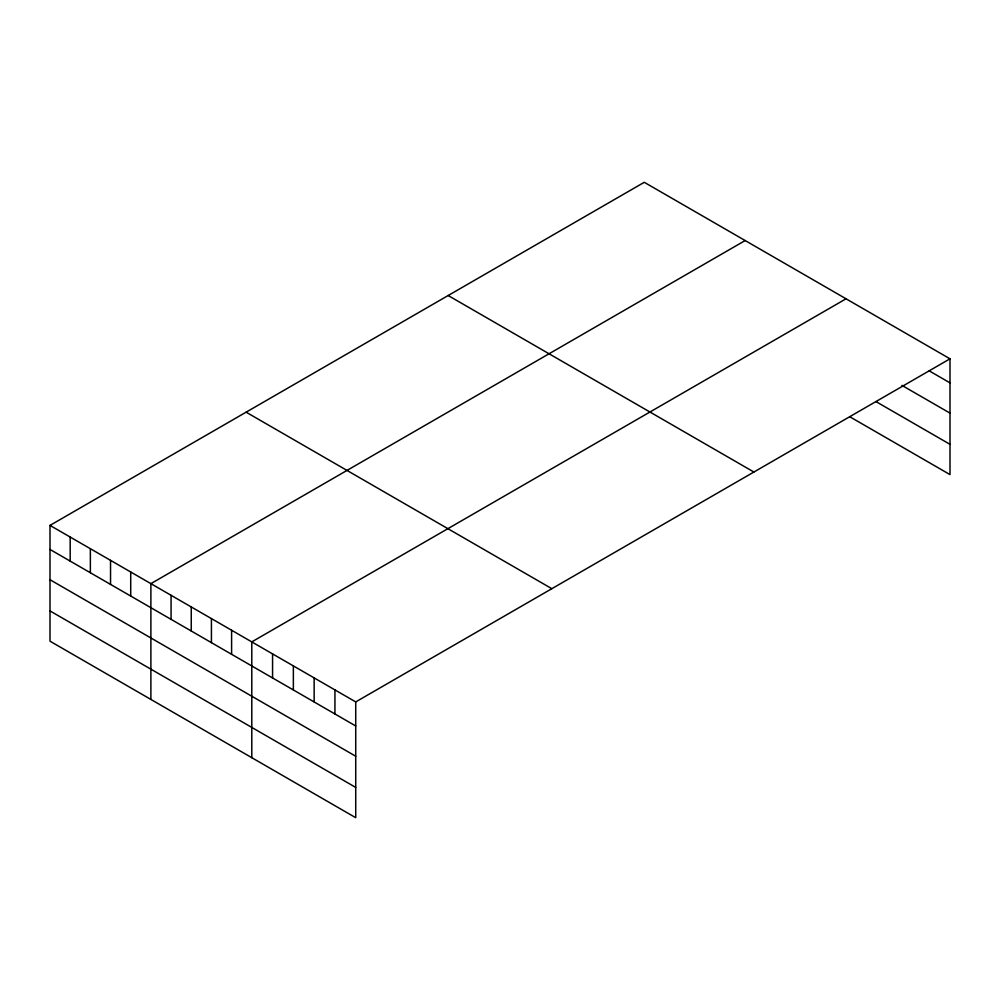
<?xml version="1.0" encoding="UTF-8"?>
<svg xmlns="http://www.w3.org/2000/svg" width="1000" height="1000" viewBox="0 0 1000 1000"><rect width="100%" height="100%" fill="white"/><g stroke="black" fill="none" stroke-linecap="round" stroke-linejoin="round"><path stroke-width="1.5" d="M50 525.4L355.725 701.912L355.725 817.7L50 641.188L50 525.4L644.275 182.3L950 358.812L950 474.6L849.95 416.838M745.163 240.55L150.887 583.65L150.887 699.438M846.05 298.8L251.788 641.888L251.788 757.688M355.725 701.912L950 358.812M929.212 370.863L950 382.863M901.925 385.375L950 413.137M875.938 401.575L950 444.325M448.162 295.525L753.888 472.025M246.112 412.175L551.838 588.688M50 549.45L355.725 725.962M50 579.725L355.725 756.237M50 610.913L355.725 787.425M334.938 689.9L334.938 713.962M314.15 677.9L314.15 701.95M293.363 665.9L293.363 689.95M272.575 653.9L272.575 677.95M231.6 630.237L231.6 654.3M211.425 618.587L211.425 642.65M191.25 606.938L191.25 631M171.075 595.3L171.075 619.35M130.712 572L130.712 596.05M110.538 560.35L110.538 584.4M90.363 548.7L90.363 572.75M70.175 537.05L70.175 561.1"/></g></svg>
